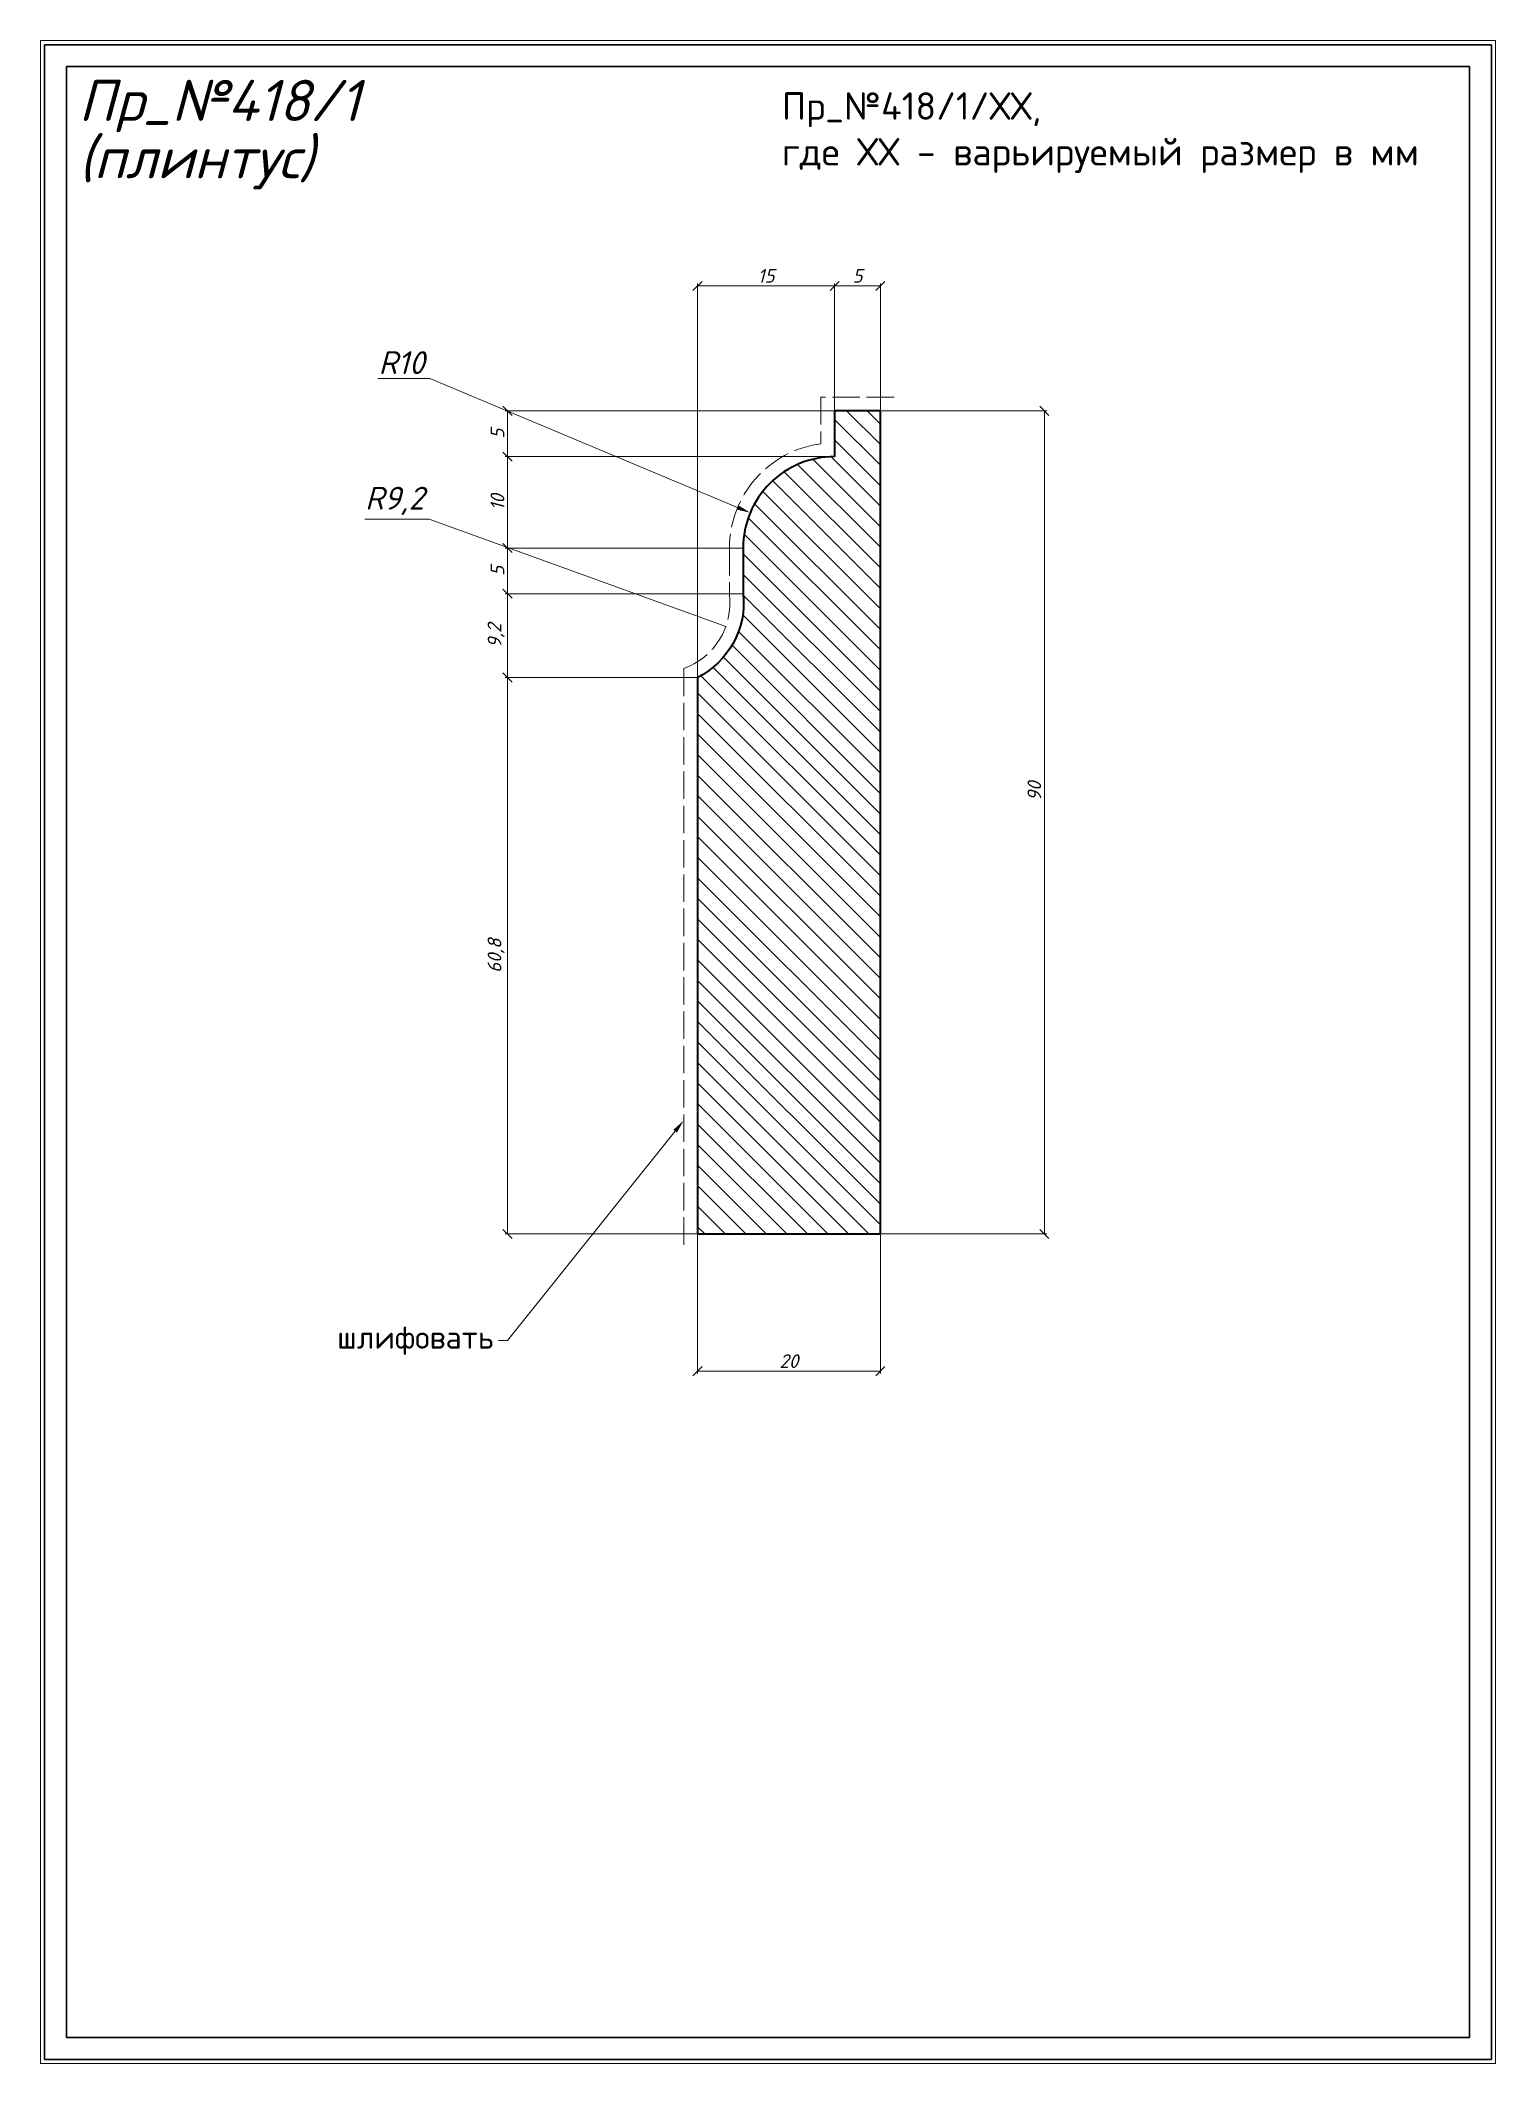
# Model space of a CAD drawing. Header units: millimetres. Extents: x 7609 to 7768, y -356 to -135.
import ezdxf
from ezdxf import colors
from ezdxf.entities.mleader import LeaderData, LeaderLine
from ezdxf.math import Vec2, Vec3

# ---------------------------------------------------------------- set-up
doc = ezdxf.new("R2010")
doc.units = ezdxf.units.MM
doc.linetypes.add('ACAD_ISO02W100', pattern=[15, 12, -3])
doc.layers.get('0').update_dxf_attribs({"lineweight": 13})
for name, color, linetype, lineweight in [('профили', 1, 'Continuous', 35), ('служебный слой ЛИНИИ ПУНКТИРНЫЕ', 7, 'ACAD_ISO02W100', 13), ('служебный слой НАДПИСИ', 7, 'Continuous', 13), ('служебный слой РАЗМЕРЫ', 7, 'Continuous', 9), ('служебный слой ШТАМП', 7, 'Continuous', 30), ('служебный слой ШТРИХОВКА', 7, 'Continuous', 5)]:
    doc.layers.add(name, color=color, linetype=linetype, lineweight=lineweight)
doc.styles.add('ЕСКД', font='isocpeur.ttf', dxfattribs={"oblique": 15})
doc.styles.add('ЕСКД профили текст', font='isocpeur.ttf')
doc.styles.add('ЕСКД штамп_текст', font='isocpeur.ttf')
doc.dimstyles.new('ЕСКД', dxfattribs={"dimtxt": 3.5, "dimasz": 2.5, "dimexe": 0.25, "dimexo": 0, "dimgap": 0.35, "dimtad": 1, "dimdec": 1, "dimzin": 9, "dimtxsty": 'ЕСКД', "dimblk": 'OBLIQUE', "dimcen": 0, "dimclrd": 256, "dimclre": 256, "dimclrt": 256, "dimadec": 1, "dimazin": 0, "dimtfac": 1, "dimtdec": 1, "dimtmove": 0, "dimatfit": 3, "dimldrblk": 'DOTSMALL', "dimfxl": 1, "dimlwd": -1, "dimlwe": -1, "dimarcsym": 0})
doc.dimstyles.new('ЕСКД$4', dxfattribs={"dimtxt": 3.5, "dimasz": 2.5, "dimexe": 0.25, "dimexo": 0, "dimgap": 0.35, "dimtad": 1, "dimtoh": 1, "dimdec": 1, "dimzin": 9, "dimtxsty": 'ЕСКД', "dimblk1": 'OBLIQUE', "dimsah": 1, "dimcen": 0, "dimse1": 1, "dimclrd": 256, "dimclre": 256, "dimclrt": 256, "dimadec": 1, "dimazin": 0, "dimtfac": 1, "dimtdec": 1, "dimtofl": 0, "dimtmove": 0, "dimatfit": 3, "dimldrblk": 'DOTSMALL', "dimfxl": 1, "dimlwd": -1, "dimlwe": -1, "dimarcsym": 2})

# ---------------------------------------------------------------- blocks, each defined once
blk = doc.blocks.new('_OBLIQUE')
at = {"color": 0, "linetype": 'ByBlock'}
blk.add_line((-0.5, -0.5), (0.5, 0.5), dxfattribs=at)
blk = doc.blocks.new('*D13')
at = {"layer": 'Defpoints', "color": 0, "transparency": 16777216}
for p in [(7680.41, -204.91), (7659.64, -265.75), (7680.41, -265.75)]:
    blk.add_point(p, dxfattribs=at)
at = {"layer": 'служебный слой РАЗМЕРЫ', "transparency": 16777216}
for p, q in [((7680.41, -204.91), (7659.39, -204.91)), ((7659.64, -204.91), (7659.64, -265.75)), ((7680.41, -265.75), (7659.39, -265.75))]:
    blk.add_line(p, q, dxfattribs=at)
for p, rotation in [((7659.64, -204.91), 90), ((7659.64, -265.75), 270)]:
    blk.add_blockref('_OBLIQUE', p, dxfattribs=dict(at, rotation=rotation))
at = {"layer": 'служебный слой РАЗМЕРЫ', "transparency": 16777216, "insert": (7658.39, -235.33), "char_height": 1.5, "attachment_point": 5, "rotation": 90, "style": 'ЕСКД'}
blk.add_mtext('60,8', dxfattribs=at)
blk = doc.blocks.new('_DotSmall')
at = {"color": 0, "linetype": 'ByBlock', "lineweight": -3, "const_width": 0.5}
blk.add_lwpolyline([(-0.0625, 0, 1), (0.0625, 0, 1)], format="xyb", close=True, dxfattribs=at)
blk = doc.blocks.new('*D12')
at = {"layer": 'Defpoints', "color": 0, "transparency": 16777216}
for p in [(7686.18, -186.89), (7695.41, -190.75)]:
    blk.add_point(p, dxfattribs=at)
at = {"layer": 'служебный слой РАЗМЕРЫ', "transparency": 16777216}
for p, q in [((7645.47, -172.23), (7651.14, -172.23)), ((7651.14, -172.23), (7684.8, -186.31))]:
    blk.add_line(p, q, dxfattribs=at)
blk.add_solid([(7684.89, -186.08), (7684.7, -186.54), (7686.18, -186.89)], dxfattribs=at)
at = {"layer": 'служебный слой РАЗМЕРЫ', "lineweight": 5, "transparency": 16777216, "insert": (7648.05, -170.48), "char_height": 2.5, "attachment_point": 5, "style": 'ЕСКД'}
blk.add_mtext('R10', dxfattribs=at)
blk = doc.blocks.new('*D11')
at = {"layer": 'Defpoints', "color": 0, "transparency": 16777216}
for p in [(7667.69, -193.61), (7676.3, -196.73)]:
    blk.add_point(p, dxfattribs=at)
at = {"layer": 'служебный слой РАЗМЕРЫ', "transparency": 16777216}
for p, q in [((7644.02, -187.59), (7651.06, -187.59)), ((7651.06, -187.59), (7683.5, -199.33))]:
    blk.add_line(p, q, dxfattribs=at)
at = {"layer": 'служебный слой РАЗМЕРЫ', "lineweight": 5, "transparency": 16777216, "insert": (7647.29, -185.59), "char_height": 2.5, "attachment_point": 5, "style": 'ЕСКД'}
blk.add_mtext('R9,2', dxfattribs=at)
blk = doc.blocks.new('*D10')
at = {"layer": 'Defpoints', "color": 0, "transparency": 16777216}
for p in [(7685.41, -190.75), (7659.64, -195.75), (7685.41, -195.75)]:
    blk.add_point(p, dxfattribs=at)
at = {"layer": 'служебный слой РАЗМЕРЫ', "transparency": 16777216}
for p, q in [((7685.41, -190.75), (7659.39, -190.75)), ((7659.64, -190.75), (7659.64, -195.75)), ((7685.41, -195.75), (7659.39, -195.75))]:
    blk.add_line(p, q, dxfattribs=at)
for p, rotation in [((7659.64, -190.75), 90), ((7659.64, -195.75), 270)]:
    blk.add_blockref('_OBLIQUE', p, dxfattribs=dict(at, rotation=rotation))
at = {"layer": 'служебный слой РАЗМЕРЫ', "transparency": 16777216, "insert": (7658.54, -193.25), "char_height": 1.5, "attachment_point": 5, "rotation": 90, "style": 'ЕСКД'}
blk.add_mtext('5', dxfattribs=at)
blk = doc.blocks.new('*D8')
at = {"layer": 'Defpoints', "color": 0, "transparency": 16777216}
for p in [(7685.41, -195.75), (7659.64, -204.91), (7680.41, -204.91)]:
    blk.add_point(p, dxfattribs=at)
at = {"layer": 'служебный слой РАЗМЕРЫ', "transparency": 16777216}
for p, q in [((7685.41, -195.75), (7659.39, -195.75)), ((7659.64, -195.75), (7659.64, -204.91)), ((7680.41, -204.91), (7659.39, -204.91))]:
    blk.add_line(p, q, dxfattribs=at)
for p, rotation in [((7659.64, -195.75), 90), ((7659.64, -204.91), 270)]:
    blk.add_blockref('_OBLIQUE', p, dxfattribs=dict(at, rotation=rotation))
at = {"layer": 'служебный слой РАЗМЕРЫ', "transparency": 16777216, "insert": (7658.39, -200.33), "char_height": 1.5, "attachment_point": 5, "rotation": 90, "style": 'ЕСКД'}
blk.add_mtext('9,2', dxfattribs=at)
blk = doc.blocks.new('*D7')
at = {"layer": 'Defpoints', "color": 0, "transparency": 16777216}
for p in [(7695.41, -175.75), (7659.64, -180.75), (7695.41, -180.75)]:
    blk.add_point(p, dxfattribs=at)
at = {"layer": 'служебный слой РАЗМЕРЫ', "transparency": 16777216}
for p, q in [((7695.41, -175.75), (7659.39, -175.75)), ((7659.64, -175.75), (7659.64, -180.75)), ((7695.41, -180.75), (7659.39, -180.75))]:
    blk.add_line(p, q, dxfattribs=at)
for p, rotation in [((7659.64, -175.75), 90), ((7659.64, -180.75), 270)]:
    blk.add_blockref('_OBLIQUE', p, dxfattribs=dict(at, rotation=rotation))
at = {"layer": 'служебный слой РАЗМЕРЫ', "transparency": 16777216, "insert": (7658.54, -178.25), "char_height": 1.5, "attachment_point": 5, "rotation": 90, "style": 'ЕСКД'}
blk.add_mtext('5', dxfattribs=at)
blk = doc.blocks.new('*D3')
at = {"layer": 'Defpoints', "color": 0, "transparency": 16777216}
for p in [(7700.41, -175.75), (7700.41, -265.75), (7718.35, -265.75)]:
    blk.add_point(p, dxfattribs=at)
at = {"layer": 'служебный слой РАЗМЕРЫ', "transparency": 16777216}
for p, q in [((7700.41, -175.75), (7718.6, -175.75)), ((7718.35, -175.75), (7718.35, -265.75)), ((7700.41, -265.75), (7718.6, -265.75))]:
    blk.add_line(p, q, dxfattribs=at)
for p, rotation in [((7718.35, -175.75), 90), ((7718.35, -265.75), 270)]:
    blk.add_blockref('_OBLIQUE', p, dxfattribs=dict(at, rotation=rotation))
at = {"layer": 'служебный слой РАЗМЕРЫ', "transparency": 16777216, "insert": (7717.25, -217.34), "char_height": 1.5, "attachment_point": 5, "rotation": 90, "style": 'ЕСКД'}
blk.add_mtext('90', dxfattribs=at)

msp = doc.modelspace()

# ---------------------------------------------------------------- hatches: boundary and pattern name
at = {"layer": 'служебный слой ШТРИХОВКА'}
h = msp.add_hatch(dxfattribs=at)
h.set_pattern_fill('ANSI31', color=256, scale=0.5, angle=90, style=0)
h.paths.add_polyline_path([(7700.41, -175.75), (7695.41, -175.75), (7695.41, -180.75, 0.414214), (7685.41, -190.75), (7685.41, -195.75, -0.312903), (7680.41, -204.91), (7680.41, -265.75), (7700.41, -265.75)])

# ---------------------------------------------------------------- linework, layer by layer
at = {"layer": 'профили', "ltscale": 100}
msp.add_lwpolyline([(7700.41, -175.75), (7695.41, -175.75), (7695.41, -180.75, 0.414214), (7685.41, -190.75), (7685.41, -195.75, -0.312903), (7680.41, -204.91), (7680.41, -265.75), (7680.41, -265.75), (7700.41, -265.75)], format="xyb", close=True, dxfattribs=at)
at = {"layer": 'служебный слой ЛИНИИ ПУНКТИРНЫЕ', "ltscale": 0.25}
msp.add_lwpolyline([(7701.91, -174.25), (7693.91, -174.25), (7693.91, -179.35, 0.3764), (7683.91, -190.75), (7683.91, -195.83, -0.348325), (7678.91, -203.93), (7678.91, -267.25)], format="xyb", dxfattribs=at)
at = {"layer": 'служебный слой ШТАМП', "color": 6, "lineweight": 5, "ltscale": 100}
msp.add_lwpolyline([(7767.68, -135.25), (7608.56, -135.25), (7608.56, -356.46), (7767.68, -356.46)], close=True, dxfattribs=at)
at = {"layer": 'служебный слой ШТАМП', "ltscale": 100}
for points in [[(7767.23, -135.71), (7609.02, -135.71), (7609.02, -356.01), (7767.23, -356.01)], [(7764.83, -138.11), (7611.42, -138.11), (7611.42, -353.61), (7764.83, -353.61)]]:
    msp.add_lwpolyline(points, close=True, dxfattribs=at)

# ---------------------------------------------------------------- texts
at = {"layer": 'служебный слой НАДПИСИ', "style": 'ЕСКД', "oblique": 15}
for s, p in [('Пр_№418/1', (7612.72, -144.06)), ('(плинтус)', (7612.72, -150.32))]:
    msp.add_text(s, height=4.5, dxfattribs=at).set_placement(p)
at = {"layer": 'служебный слой РАЗМЕРЫ', "insert": (7689.64, -140.92), "char_height": 3, "attachment_point": 1, "style": 'ЕСКД профили текст'}
msp.add_mtext_dynamic_manual_height_columns('Пр_№418/1/ХХ,\\Pгде ХХ - варьируемый размер в мм', width=72.3128, gutter_width=15, heights=[0], dxfattribs=at)

# ---------------------------------------------------------------- dimensions: what is measured, and where the dimension line sits
at = {"layer": 'служебный слой РАЗМЕРЫ'}
for base, p1, p2 in [((7695.41, -162.09), (7680.41, -204.91), (7695.41, -175.75)), ((7700.41, -162.09), (7695.41, -175.75), (7700.41, -175.75)), ((7700.41, -280.76), (7680.41, -265.65), (7700.41, -265.75))]:
    msp.add_linear_dim(base=base, p1=p1, p2=p2, dimstyle='ЕСКД', override={"dimtxt": 1.5, "dimasz": 1}, dxfattribs=at).render()
at = {"layer": 'служебный слой РАЗМЕРЫ', "lineweight": 5}
for center, mpoint, picture, middle in [((7695.41, -190.75), (7686.18, -186.89), '*D12', (7648.05, -172.23)), ((7676.3, -196.73), (7667.69, -193.61), '*D11', (7647.29, -187.59))]:
    dim = msp.add_radius_dim(center=center, mpoint=mpoint, dimstyle='ЕСКД$4', override={"dimtxt": 2.5, "dimasz": 1.5, "dimgap": 0.5}, dxfattribs=at)
    dim.commit()
    dim.dimension.update_dxf_attribs({"geometry": picture, "text_midpoint": middle, "dimtype": 132})
at = {"layer": 'служебный слой РАЗМЕРЫ'}
for base, p1, p2, picture, middle in [((7659.64, -180.75), (7695.41, -175.75), (7695.41, -180.75), '*D7', (7658.54, -178.25)), ((7659.64, -195.75), (7685.41, -190.75), (7685.41, -195.75), '*D10', (7658.54, -193.25)), ((7659.64, -204.91), (7685.41, -195.75), (7680.41, -204.91), '*D8', (7658.39, -200.33)), ((7659.64, -265.75), (7680.41, -204.91), (7680.41, -265.75), '*D13', (7658.39, -235.33))]:
    dim = msp.add_linear_dim(base=base, p1=p1, p2=p2, angle=90, dimstyle='ЕСКД', override={"dimtxt": 1.5, "dimasz": 1}, dxfattribs=at)
    dim.commit()
    dim.dimension.update_dxf_attribs({"geometry": picture, "text_midpoint": middle})
dim = msp.add_linear_dim(base=(7718.35, -265.75), p1=(7700.41, -175.75), p2=(7700.41, -265.75), angle=90, dimstyle='ЕСКД', override={"dimtxt": 1.5, "dimasz": 1}, dxfattribs=at)
dim.commit()
dim.dimension.update_dxf_attribs({"geometry": '*D3', "text_midpoint": (7718.35, -217.34), "dimtype": 128})
msp.add_linear_dim(base=(7659.64, -180.75), p1=(7685.41, -190.75), p2=(7695.41, -180.75), angle=90, dimstyle='ЕСКД', override={"dimtxt": 1.5, "dimasz": 1}, dxfattribs=at).render()

# ---------------------------------------------------------------- leaders
ml = msp.add_multileader_mtext('Standard', dxfattribs=at)
ml.set_content('\\A1;{\\fISOCPEUR|b1|i0|c204|p34;шлифовать}', color=256, style='ЕСКД штамп_текст')
ml.set_leader_properties(color=256, linetype='ByLayer', lineweight=-1)
ml.build(insert=Vec2(0, 0))
ml.multileader.update_dxf_attribs({"dogleg_length": 1, "arrow_head_size": 1.5})
ctx = ml.context
ctx.base_point, ctx.char_height, ctx.arrow_head_size, ctx.landing_gap_size, ctx.plane_origin = Vec3(7640.75, -277.41), 2.5, 1.5, 0.5, Vec3(7667.41, -264.25)
ctx.text_align_type = 2
notes = []
notes.append((ctx, [(0, (1, 1, 0), (7659.64, -277.41), (-1, 0), 1, [(0, [(7678.91, -253.34)], 0, [])])]))
ctx.mtext.insert, ctx.mtext.alignment, ctx.mtext.flow_direction = Vec3(7658.14, -275.8), 3, 5
for ctx, leaders in notes:
    for number, flags, end, landing, length, lines in leaders:
        leader = LeaderData()
        leader.index, (leader.has_last_leader_line, leader.has_dogleg_vector, leader.attachment_direction) = number, flags
        leader.last_leader_point, leader.dogleg_vector, leader.dogleg_length = Vec3(end), Vec3(landing), length
        for number, points, colour, breaks in lines:
            line = LeaderLine()
            line.index, line.vertices, line.color, line.breaks = number, Vec3.list(points), colors.encode_raw_color(colour), breaks
            leader.lines.append(line)
        ctx.leaders.append(leader)

doc.saveas('drawing.dxf')
